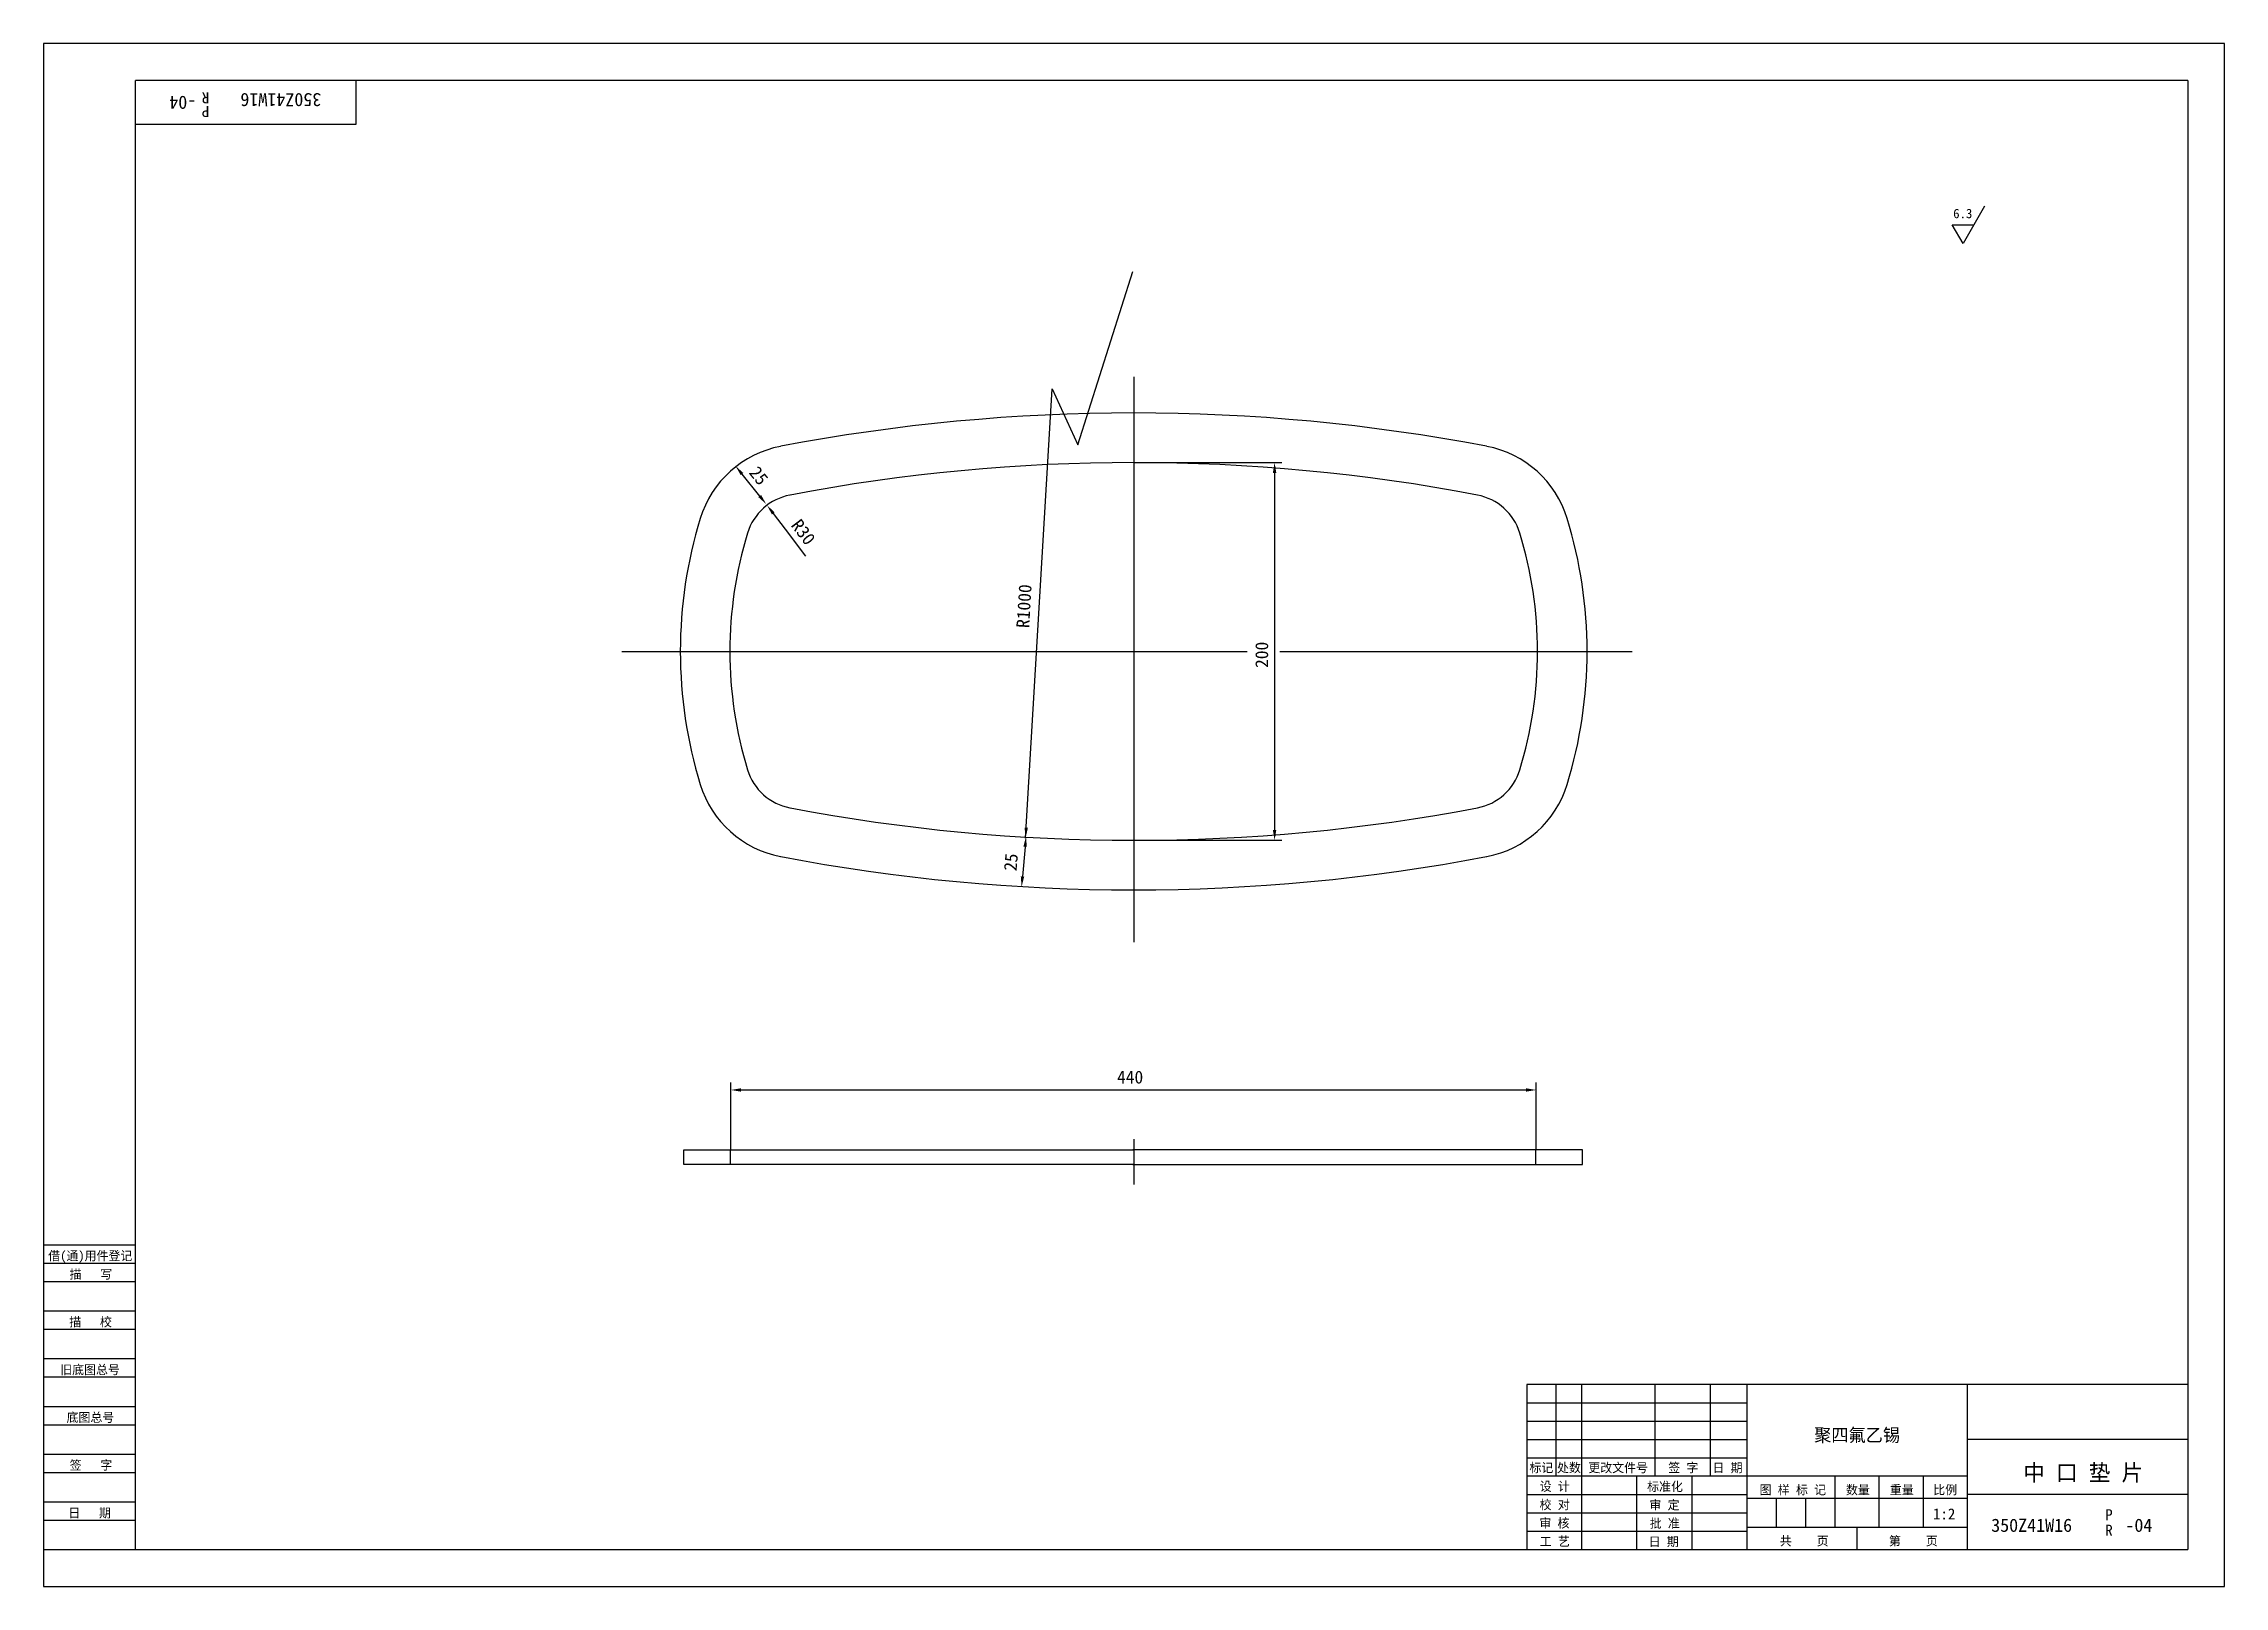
# Model space of a CAD drawing. Header units: metres. Extents: x 0 to 594, y 0 to 420.
import ezdxf

# ---------------------------------------------------------------- set-up
doc = ezdxf.new("R2010")
doc.units = ezdxf.units.M
for name, color, linetype in [('C', 6, 'Continuous'), ('D', 1, 'Continuous'), ('FL', 5, 'Continuous'), ('T', 7, 'Continuous'), ('TL', 4, 'Continuous')]:
    doc.layers.add(name, color=color, linetype=linetype)

# ---------------------------------------------------------------- blocks, each defined once
blk = doc.blocks.new('TUKUN2')
at = {"layer": 'FL'}
for p, q in [((594, 420), (0, 420)), ((0, 420), (0, 0)), ((594, 0), (594, 420)), ((0, 83), (25, 83)), ((0, 75), (25, 75)), ((0, 70), (25, 70)), ((0, 62), (25, 62)), ((0, 57), (25, 57)), ((412, 30), (412, 55)), ((419, 10), (419, 55)), ((439, 30), (439, 55)), ((454, 30), (454, 55)), ((0, 49), (25, 49)), ((404, 50), (464, 50)), ((0, 44), (25, 44)), ((404, 45), (464, 45)), ((0, 36), (25, 36)), ((404, 40), (464, 40)), ((0, 31), (25, 31)), ((404, 35), (464, 35)), ((449, 10), (449, 30)), ((404, 25), (464, 25)), ((0, 23), (25, 23)), ((0, 18), (25, 18)), ((404, 20), (464, 20)), ((404, 15), (464, 15)), ((0, 0), (594, 0))]:
    blk.add_line(p, q, dxfattribs=at)
at = {"layer": 'TL'}
for p, q in [((584, 410), (25, 410)), ((25, 10), (25, 410)), ((85, 410), (85, 398)), ((584, 410), (584, 10)), ((85, 398), (25, 398)), ((0, 93), (25, 93)), ((0, 88), (25, 88)), ((584, 55), (404, 55)), ((404, 55), (404, 10)), ((464, 10), (464, 55)), ((524, 10), (524, 55)), ((584, 40), (524, 40)), ((524, 30), (404, 30)), ((434, 10), (434, 30)), ((488, 16), (488, 30)), ((500, 16), (500, 30)), ((512, 16), (512, 30)), ((464, 24), (524, 24)), ((472, 16), (472, 24)), ((480, 16), (480, 24)), ((584, 25), (524, 25)), ((524, 16), (464, 16)), ((494, 10), (494, 16)), ((0, 10), (584, 10))]:
    blk.add_line(p, q, dxfattribs=at)
at = {"layer": 'T'}
for s, p in [('借(通)用件登记', (1.26, 88.76)), ('描   写', (7.09, 83.76)), ('描   校', (6.98, 70.76)), ('旧底图总号', (4.52, 57.76)), ('底图总号', (6.25, 44.76)), ('签   字', (7.1, 31.76)), ('标记', (404.71, 31.07)), ('处数', (412.22, 31.07)), ('更改文件号', (420.75, 31.07)), ('签 字', (442.53, 31.07)), ('日 期', (454.57, 31.07)), ('校 对', (407.48, 20.99)), ('设 计', (407.5, 25.99)), ('标准化', (436.77, 25.93)), ('审 定', (437.39, 20.93)), ('图 样 标 记', (467.4, 25.04)), ('数量', (490.92, 25.04)), ('重量', (502.88, 25.04)), ('比例', (514.7, 25.04)), ('日   期', (6.72, 18.76)), ('审 核', (407.41, 15.99)), ('批 准', (437.46, 15.93)), ('工 艺', (407.52, 10.99)), ('日 期', (437.18, 10.93)), ('共    页', (472.91, 11.13)), ('第    页', (502.62, 11.13))]:
    blk.add_text(s, height=2.5, dxfattribs=at).set_placement(p)

msp = doc.modelspace()

# ---------------------------------------------------------------- linework, layer by layer
at = {"layer": 'C'}
for p, q in [((296.92, 329.28), (296.92, 175.36)), ((157.51, 254.53), (327.86, 254.53)), ((336.7, 254.53), (432.71, 254.53)), ((296.91, 121.79), (296.91, 109.38))]:
    msp.add_line(p, q, dxfattribs=at)
at = {"layer": 'D'}
for p, q in [((528.66, 375.71), (522.81, 365.57)), ((519.88, 370.64), (525.74, 370.64)), ((522.81, 365.57), (519.88, 370.64)), ((281.7, 310.78), (296.66, 357.97)), ((267.47, 203.7), (274.69, 326.03)), ((274.69, 326.03), (281.7, 310.78)), ((296.92, 305.95), (337.29, 305.95)), ((335.29, 303.15), (335.29, 205.91)), ((195.06, 296.83), (190.24, 302.82)), ((198.74, 292.1), (201.95, 287.84)), ((201.95, 287.84), (207.53, 280.46)), ((296.66, 203.11), (337.29, 203.11)), ((267.34, 201.36), (266.63, 193.24)), ((187.19, 118.88), (187.19, 137.14)), ((406.55, 118.88), (406.55, 137.14)), ((189.99, 135.14), (403.75, 135.14))]:
    msp.add_line(p, q, dxfattribs=at)
for points in [[(190.6, 303.11), (189.87, 302.53), (188.48, 305)], [(334.83, 303.15), (335.76, 303.15), (335.29, 305.95)], [(195.43, 297.12), (194.7, 296.53), (196.82, 294.64)], [(198.37, 291.82), (199.11, 292.38), (197.05, 294.34)], [(266.88, 201.4), (267.81, 201.32), (267.59, 204.15)], [(267.19, 206.6), (267.47, 203.7), (268.1, 206.54)], [(334.83, 205.91), (335.76, 205.91), (335.29, 203.11)], [(266.16, 193.28), (267.09, 193.19), (266.38, 190.45)], [(189.99, 135.6), (189.99, 134.67), (187.19, 135.14)], [(403.75, 135.6), (403.75, 134.67), (406.55, 135.14)]]:
    msp.add_solid(points, dxfattribs=at)
at = {"layer": 'TL'}
for p, q in [((174.41, 118.88), (187.02, 118.88)), ((174.41, 114.88), (174.41, 118.88)), ((187.02, 118.88), (296.91, 118.88)), ((406.53, 118.88), (296.64, 118.88)), ((419.14, 118.88), (406.53, 118.88)), ((419.14, 114.88), (419.14, 118.88)), ((186.91, 114.88), (174.41, 114.88)), ((296.91, 114.88), (186.91, 114.88)), ((187.08, 114.95), (187.08, 118.63)), ((296.64, 114.88), (406.64, 114.88)), ((406.47, 114.95), (406.47, 118.63)), ((406.64, 114.88), (419.14, 114.88))]:
    msp.add_line(p, q, dxfattribs=at)
for centre, radius, start, end in [((296.92, -194.05), 513.5, 79.21, 100.79), ((206.09, 282.36), 28.5, 100.79, 162.96), ((387.75, 282.36), 28.5, 17.04, 79.21), ((296.92, -194.05), 500, 79.21, 100.79), ((206.09, 282.36), 15, 100.79, 162.96), ((387.75, 282.36), 15, 17.04, 79.21), ((296.92, 254.53), 123.5, 162.96, 180), ((296.92, 254.53), 110, 162.96, 180), ((296.92, 254.53), 110, 360, 17.04), ((296.92, 254.53), 123.5, 360, 17.04), ((296.92, 254.53), 123.5, 180, 197.04), ((296.92, 254.53), 110, 180, 197.04), ((296.92, 254.53), 110, 342.96, 0), ((296.92, 254.53), 123.5, 342.96, 0), ((206.09, 226.69), 15, 197.04, 259.21), ((387.75, 226.69), 15, 280.79, 342.96), ((206.09, 226.69), 28.5, 197.04, 259.21), ((387.75, 226.69), 28.5, 280.79, 342.96), ((296.92, 703.11), 500, 259.21, 280.79), ((296.92, 703.11), 513.5, 259.21, 280.79)]:
    msp.add_arc(centre, radius, start, end, dxfattribs=at)

# ---------------------------------------------------------------- block references
at = {"layer": 'D'}
msp.add_blockref('TUKUN2', (0, 0), dxfattribs=at)

# ---------------------------------------------------------------- texts
for s, height, rotation, p in [('-04', 3.6, 180, (41.58, 405.75)), ('R', 3, 180, (45.12, 406.74)), ('350Z41W16', 3.6, 180, (75.64, 406.5)), ('P', 3, 180, (45.12, 403.01)), ('25', 3.5, 308.83, (191.96, 303.13)), ('R30', 3.5, 307.05, (203.4, 288.83)), ('R1000', 3.5, 86.63, (268.43, 260.82)), ('200', 3.5, 90, (333.54, 250.03)), ('25', 3.5, 84.95, (264.99, 194.63))]:
    msp.add_text(s, height=height, rotation=rotation, dxfattribs=at).set_placement(p)
for s, height, p in [('6.3', 2.55, (520.14, 372.48)), ('440', 3.5, (292.37, 136.89)), ('聚四氟乙锡', 3.6, (482.26, 39.39)), ('中 口 垫 片', 4.5, (539.25, 28.73)), ('1:2', 3, (514.6, 18.22)), ('350Z41W16', 3.6, (530.48, 14.84)), ('P', 3, (561.54, 18.01)), ('-04', 3.6, (567.04, 14.84)), ('R', 3, (561.54, 13.79))]:
    msp.add_text(s, height=height, dxfattribs=at).set_placement(p)

doc.saveas('drawing.dxf')
